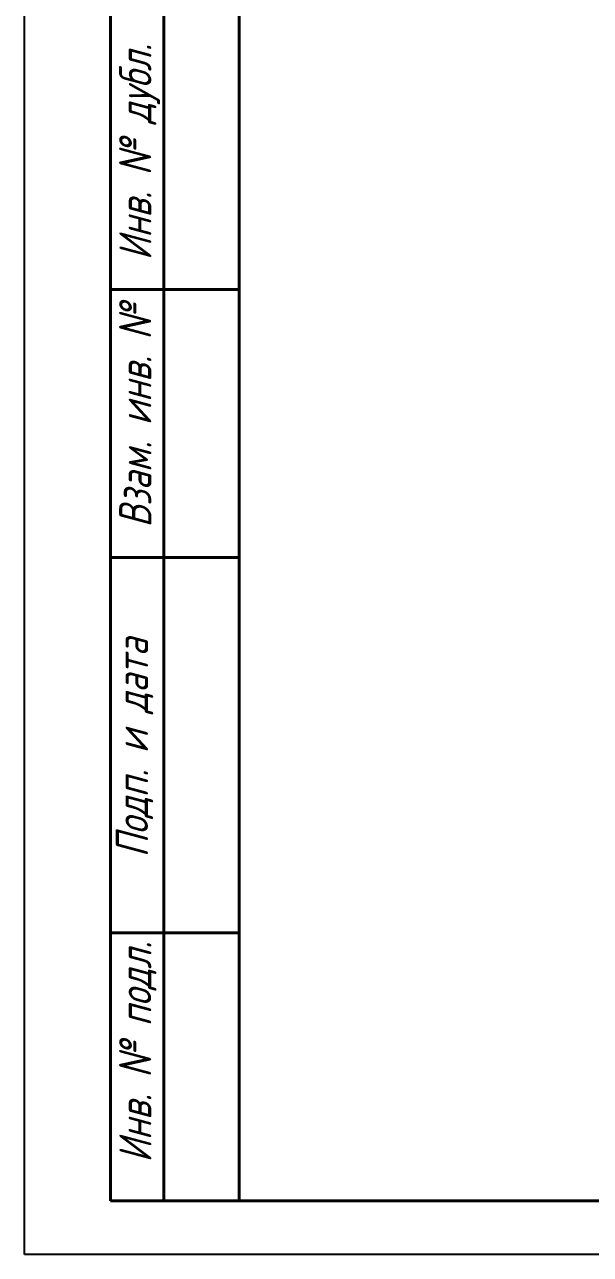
# Paper-space layout 'Layout1' of a CAD drawing. Extents: x -1 to 840, y -1 to 593.
# Drawn here: x -0.8 to 52, y -0.8 to 113.9 of the extents above; entities that cross this region are included whole.
import ezdxf

# ---------------------------------------------------------------- set-up
doc = ezdxf.new("R2010")
doc.units = 0
doc.header["$MEASUREMENT"] = 0
doc.layers.add('KONTUR', color=7, linetype='CONTINUOUS')
doc.layers.add('Основная', color=7, linetype='CONTINUOUS', lineweight=40)
doc.layers.add('текст', color=7, linetype='CONTINUOUS', lineweight=30)
doc.styles.add('GOST type A0', font='', dxfattribs={"oblique": 15, "height": 3.5})
doc.styles.get('GOST type A0').set_extended_font_data('GOST type A')

psp = doc.layouts.get("Layout1")

# ---------------------------------------------------------------- linework, layer by layer
at = {"layer": 'KONTUR'}
for p, q in [((-0.79, -0.79), (-0.79, 593.21)), ((840.21, -0.79), (-0.79, -0.79))]:
    psp.add_line(p, q, dxfattribs=at)
at = {"layer": 'Основная'}
for p, q in [((19.21, 44.21), (19.21, 588.21)), ((7.21, 4.21), (7.21, 149.21)), ((12.21, 4.21), (12.21, 149.21)), ((19.21, 89.21), (7.21, 89.21)), ((19.21, 64.21), (7.21, 64.21)), ((19.21, 4.21), (19.21, 44.21)), ((19.21, 29.21), (7.21, 29.21)), ((835.21, 4.21), (7.21, 4.21))]:
    psp.add_line(p, q, dxfattribs=at)

# ---------------------------------------------------------------- texts
at = {"layer": 'текст', "style": 'GOST type A0', "oblique": 15}
for s, p in [('Инв. № дубл.', (11.03, 91.95)), ('Взам. инв. №', (11.03, 67.02)), ('Подп. и дата', (10.73, 36.24)), ('Инв. № подл.', (11.03, 7.77))]:
    psp.add_text(s, height=3, rotation=90, dxfattribs=at).set_placement(p)

doc.saveas('drawing.dxf')
